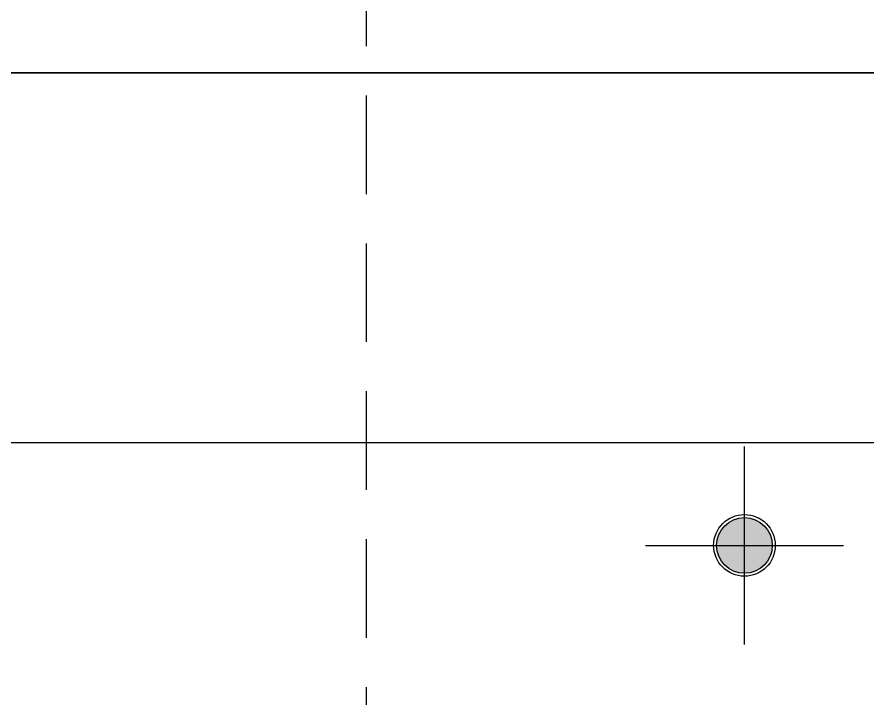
# Model space of a CAD drawing. Header units: inches. Extents: x 3778 to 56227, y -16914 to 35091.
# Drawn here: x 38637 to 39327, y -10506 to -9953 of the extents above; entities that cross this region are included whole.
import ezdxf

# ---------------------------------------------------------------- set-up
doc = ezdxf.new("R2010")
doc.units = ezdxf.units.IN
doc.header["$LTSCALE"] = 100
doc.header["$MEASUREMENT"] = 0
doc.linetypes.add('DH-HID2', pattern=[1.2, 0.8, -0.4])
for name, color, linetype in [('2-con', 2, 'Continuous'), ('FU-FURM', 251, 'DH-HID2'), ('RC-LIGHT', 7, 'Continuous')]:
    doc.layers.add(name, color=color, linetype=linetype)
doc.layers.add('SS-ED', color=3, linetype='Continuous', lineweight=30)
doc.layers.add('SS-RLRG', color=4, linetype='Continuous', lineweight=35)

# ---------------------------------------------------------------- blocks, each defined once
blk = doc.blocks.new('cjscjdeh')
at = {"layer": 'FU-FURM', "color": 8}
blk.add_lwpolyline([(146783.52, 71606.88), (147918.52, 71606.88, -0.414214), (147938.52, 71586.88), (147938.52, 69426.88, -0.414214), (147918.52, 69406.88), (146783.52, 69406.88, -0.414214), (146763.52, 69426.88), (146763.52, 71586.88, -0.414214)], format="xyb", close=True, dxfattribs=at)
blk = doc.blocks.new('1')
at = {"linetype": 'Continuous'}
h = blk.add_hatch(color=4, dxfattribs=at)
h.dxf.hatch_style = 1
edge = h.paths.add_edge_path()
edge.add_arc((11539653.5, -14273503.8), 37.5, 0, 360)
at = {"color": 1, "linetype": 'Continuous'}
for p, q in [((11539653.5, -14273637.1), (11539653.5, -14273370.5)), ((11539520.2, -14273503.8), (11539786.8, -14273503.8))]:
    blk.add_line(p, q, dxfattribs=at)
at = {"color": 4, "linetype": 'Continuous'}
for radius in [41.5, 37.5]:
    blk.add_circle((11539653.5, -14273503.8), radius, dxfattribs=at)
blk = doc.blocks.new('dpdjzjs')
at = {"layer": 'SS-ED'}
blk.add_line((176602.98, 91531.77), (172686.12, 91531.77), dxfattribs=at)
at = {"layer": 'SS-RLRG', "color": 4}
blk.add_line((175932.84, 91831.77), (174470.55, 91831.77), dxfattribs=at)

msp = doc.modelspace()

# ---------------------------------------------------------------- block references
msp.add_blockref('cjscjdeh', (-107842.97, -80843.84))
at = {"layer": '2-con'}
msp.add_blockref('dpdjzjs', (-135970.86, -101830.44), dxfattribs=at)
at = {"layer": 'RC-LIGHT', "xscale": 0.6024096385271789, "yscale": 0.6024096385271789, "zscale": 0.6024096385271789}
msp.add_blockref('1', (-6912371.27, 8588114.31), dxfattribs=at)

doc.saveas('drawing.dxf')
